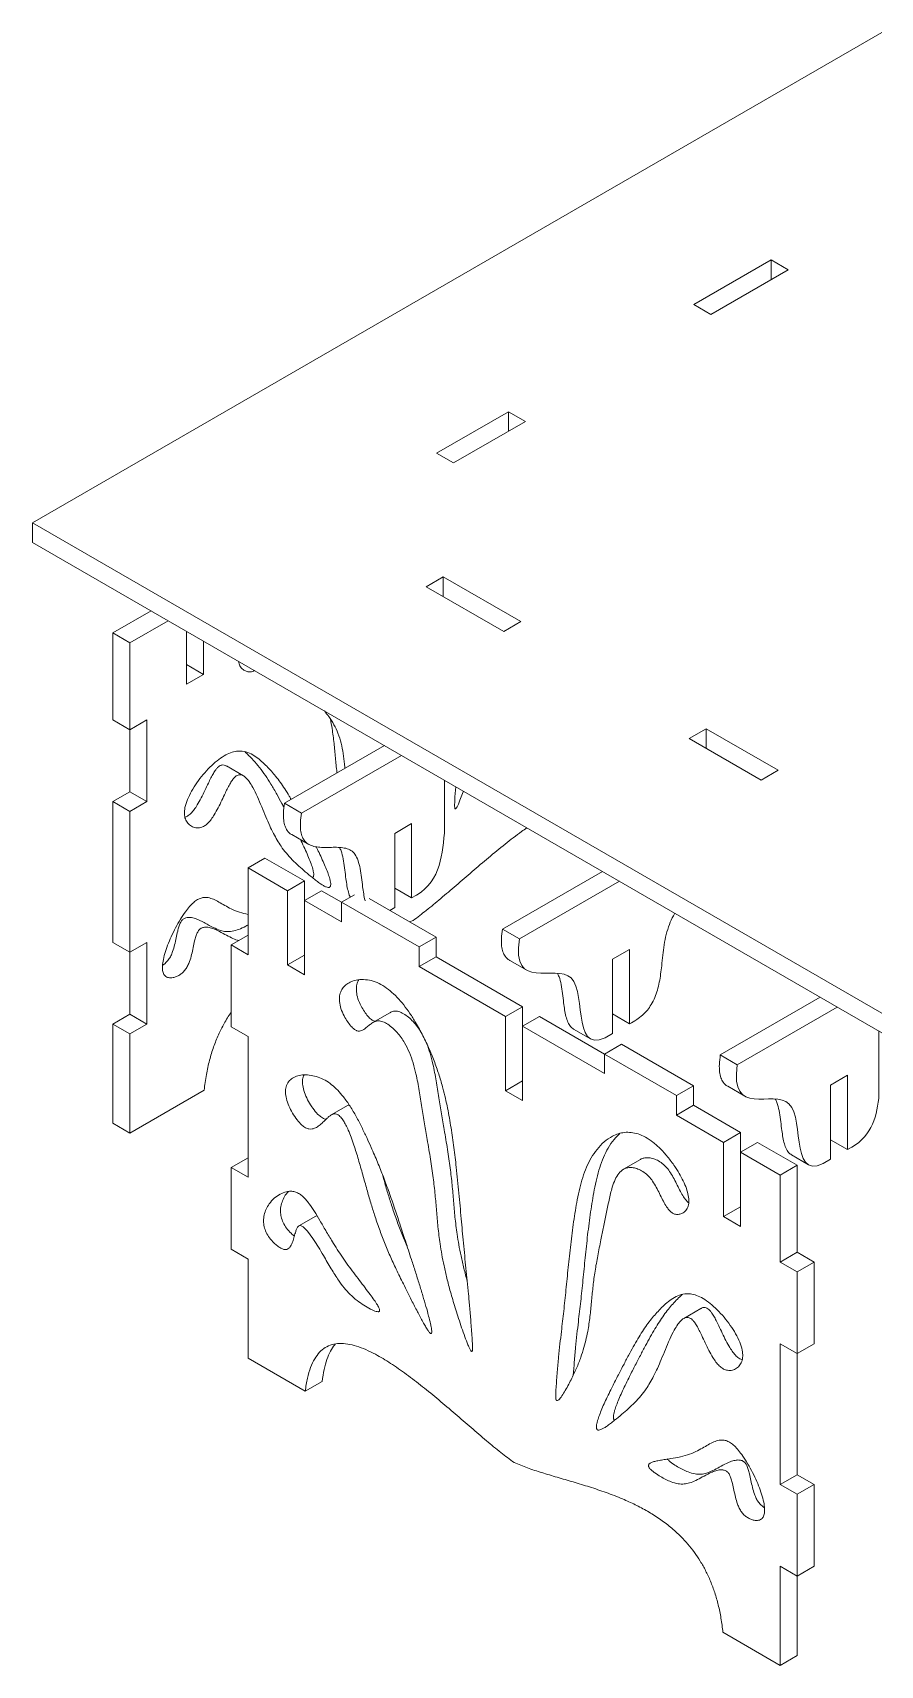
# Model space of a CAD drawing. Header units: millimetres. Extents: x -695 to 2327, y -684 to 1133.
# Drawn here: x 1479 to 1902, y -684 to 132 of the extents above; entities that cross this region are included whole.
import ezdxf

# ---------------------------------------------------------------- set-up
doc = ezdxf.new("R2010")
doc.units = ezdxf.units.MM

msp = doc.modelspace()

# ---------------------------------------------------------------- linework, layer by layer
at = {"color": 7, "linetype": 'Continuous', "lineweight": 15}
for p, q in [((1903.17, 132.1), (1478.91, -112.82)), ((1847.93, 18.57), (1809.23, -3.77)), ((1856.42, 13.68), (1847.93, 18.57)), ((1847.93, 8.78), (1847.93, 18.57)), ((1817.72, -8.67), (1856.42, 13.68)), ((1809.23, -3.77), (1817.72, -8.67)), ((1716.57, -57.26), (1680.67, -77.99)), ((1689.15, -82.89), (1725.05, -62.16)), ((1725.05, -62.16), (1716.57, -57.26)), ((1716.57, -67.06), (1716.57, -57.26)), ((1680.67, -77.99), (1689.15, -82.89)), ((1478.91, -112.82), (1903.17, -357.74)), ((1478.91, -112.82), (1478.91, -122.62)), ((1478.91, -122.62), (1903.17, -367.54)), ((1684.05, -139.81), (1675.57, -144.71)), ((1675.57, -144.71), (1714.27, -167.05)), ((1722.75, -162.15), (1684.05, -139.81)), ((1684.05, -149.61), (1684.05, -139.81)), ((1538.09, -156.78), (1519.04, -167.79)), ((1527.52, -172.68), (1546.58, -161.68)), ((1714.27, -167.05), (1722.75, -162.15)), ((1519.04, -167.79), (1527.52, -172.68)), ((1519.04, -167.79), (1519.04, -211.24)), ((1555.81, -193.44), (1555.81, -167.01)), ((1527.52, -172.68), (1527.52, -216.14)), ((1564.29, -171.91), (1564.29, -188.54)), ((1564.29, -188.54), (1555.81, -183.64)), ((1564.29, -188.54), (1555.81, -193.44)), ((1519.04, -211.24), (1527.52, -216.14)), ((1527.52, -216.14), (1536.01, -211.24)), ((1536.01, -211.24), (1536.01, -252.07)), ((1527.52, -247.17), (1527.52, -216.14)), ((1815.42, -215.65), (1806.93, -220.54)), ((1851.32, -236.37), (1815.42, -215.65)), ((1815.42, -225.44), (1815.42, -215.65)), ((1604.67, -252.89), (1654.63, -224.06)), ((1806.93, -220.54), (1842.84, -241.27)), ((1584.21, -239.14), (1575.73, -234.24)), ((1613.16, -257.79), (1663.11, -228.96)), ((1842.84, -241.27), (1851.32, -236.37)), ((1684.64, -241.39), (1684.64, -267.79)), ((1689.9, -249.73), (1690.26, -244.63)), ((1519.04, -252.07), (1527.52, -247.17)), ((1527.52, -256.97), (1519.04, -252.07)), ((1519.04, -252.07), (1519.04, -322.4)), ((1527.52, -247.17), (1536.01, -252.07)), ((1536.01, -252.07), (1527.52, -256.97)), ((1527.52, -256.97), (1527.52, -327.3)), ((1613.16, -257.79), (1604.67, -252.89)), ((1608.39, -268.54), (1616.87, -273.44)), ((1668.26, -263.07), (1659.78, -267.96)), ((1659.78, -267.96), (1659.78, -305.05)), ((1668.26, -300.15), (1668.26, -263.07)), ((1594.98, -280.24), (1586.5, -285.14)), ((1586.5, -285.14), (1586.5, -328.6)), ((1586.5, -285.14), (1606.3, -296.57)), ((1614.78, -291.67), (1594.98, -280.24)), ((1614.78, -291.67), (1606.3, -296.57)), ((1614.78, -291.67), (1614.78, -301.47)), ((1713.57, -315.76), (1763.52, -286.92)), ((1722.05, -320.66), (1772.01, -291.82)), ((1606.3, -296.57), (1606.3, -333.65)), ((1614.78, -301.47), (1623.27, -296.57)), ((1614.78, -338.55), (1614.78, -301.47)), ((1614.78, -301.47), (1633.25, -312.13)), ((1633.25, -302.33), (1623.27, -296.57)), ((1639.74, -298.59), (1633.25, -302.33)), ((1680.44, -319.78), (1647, -300.47)), ((1668.26, -300.15), (1659.78, -295.25)), ((1633.25, -312.13), (1633.25, -302.33)), ((1633.25, -302.33), (1671.95, -324.67)), ((1659.78, -305.05), (1657.36, -306.45)), ((1668.94, -311.46), (1667.21, -312.14)), ((1722.05, -320.66), (1713.57, -315.76)), ((1519.04, -322.4), (1527.52, -327.3)), ((1527.52, -327.3), (1536.01, -322.4)), ((1536.01, -322.4), (1536.01, -363.23)), ((1578.01, -323.7), (1586.5, -318.8)), ((1578.01, -364.53), (1578.01, -323.7)), ((1586.5, -328.6), (1578.01, -323.7)), ((1671.95, -324.67), (1680.44, -319.78)), ((1671.95, -334.47), (1671.95, -324.67)), ((1680.44, -329.57), (1680.44, -319.78)), ((1777.16, -325.93), (1768.67, -330.83)), ((1777.16, -363.01), (1777.16, -325.93)), ((1527.52, -358.33), (1527.52, -327.3)), ((1614.78, -328.76), (1606.3, -333.65)), ((1606.3, -333.65), (1614.78, -338.55)), ((1671.95, -334.47), (1680.44, -329.57)), ((1723.68, -354.54), (1680.44, -329.57)), ((1717.28, -331.4), (1725.77, -336.3)), ((1768.67, -330.83), (1768.67, -367.91)), ((1671.95, -334.47), (1715.19, -359.43)), ((1822.46, -378.62), (1872.41, -349.78)), ((1519.04, -363.23), (1527.52, -358.33)), ((1527.52, -358.33), (1536.01, -363.23)), ((1657.41, -357.53), (1648.93, -362.42)), ((1723.68, -354.54), (1715.19, -359.43)), ((1723.68, -354.54), (1723.68, -364.33)), ((1777.16, -363.01), (1768.67, -358.11)), ((1830.95, -383.52), (1880.9, -354.68)), ((1527.52, -368.13), (1519.04, -363.23)), ((1519.04, -363.23), (1519.04, -412.75)), ((1536.01, -363.23), (1527.52, -368.13)), ((1586.5, -369.42), (1578.01, -364.53)), ((1715.19, -359.43), (1715.19, -396.52)), ((1723.68, -364.33), (1732.16, -359.43)), ((1723.68, -401.42), (1723.68, -364.33)), ((1723.68, -364.33), (1764.62, -387.97)), ((1764.62, -378.17), (1732.16, -359.43)), ((1749.1, -365.75), (1757.59, -370.65)), ((1901.65, -366.66), (1901.65, -400.37)), ((1527.52, -368.13), (1527.52, -417.65)), ((1586.5, -369.42), (1586.5, -439.76)), ((1773.1, -373.27), (1764.62, -378.17)), ((1809.01, -394), (1773.1, -373.27)), ((1764.62, -387.97), (1764.62, -378.17)), ((1764.62, -378.17), (1800.52, -398.89)), ((1830.95, -383.52), (1822.46, -378.62)), ((1886.05, -388.79), (1877.57, -393.69)), ((1886.05, -425.88), (1886.05, -388.79)), ((1527.52, -417.65), (1564.59, -396.25)), ((1723.68, -391.62), (1715.19, -396.52)), ((1715.19, -396.52), (1723.68, -401.42)), ((1800.52, -398.89), (1809.01, -394)), ((1800.52, -408.69), (1800.52, -398.89)), ((1809.01, -403.79), (1809.01, -394)), ((1826.18, -394.26), (1834.66, -399.16)), ((1877.57, -393.69), (1877.57, -430.78)), ((1636.61, -403.72), (1628.12, -408.62)), ((1800.52, -408.69), (1809.01, -403.79)), ((1832.57, -417.4), (1809.01, -403.79)), ((1519.04, -412.75), (1527.52, -417.65)), ((1800.52, -408.69), (1824.09, -422.3)), ((1832.57, -417.4), (1824.09, -422.3)), ((1824.09, -422.3), (1824.09, -459.38)), ((1832.57, -417.4), (1832.57, -427.2)), ((1832.57, -427.2), (1841.06, -422.3)), ((1860.86, -433.73), (1841.06, -422.3)), ((1886.05, -425.88), (1877.57, -420.98)), ((1578.01, -434.86), (1586.5, -429.96)), ((1782.57, -430.86), (1774.08, -435.76)), ((1832.57, -464.28), (1832.57, -427.2)), ((1832.57, -427.2), (1852.37, -438.63)), ((1858, -428.61), (1866.48, -433.51)), ((1578.01, -475.68), (1578.01, -434.86)), ((1586.5, -439.76), (1578.01, -434.86)), ((1852.37, -438.63), (1860.86, -433.73)), ((1852.37, -438.63), (1852.37, -482.08)), ((1860.86, -433.73), (1860.86, -477.18)), ((1832.57, -454.48), (1824.09, -459.38)), ((1620.4, -459.16), (1611.92, -464.05)), ((1620.44, -459.23), (1621.01, -459.01)), ((1824.09, -459.38), (1832.57, -464.28)), ((1586.5, -480.58), (1578.01, -475.68)), ((1586.5, -480.58), (1586.5, -530.1)), ((1860.86, -477.18), (1852.37, -482.08)), ((1860.86, -477.18), (1869.34, -482.08)), ((1852.37, -482.08), (1860.86, -486.98)), ((1869.34, -482.08), (1860.86, -486.98)), ((1860.86, -486.98), (1860.86, -527.81)), ((1869.34, -522.91), (1869.34, -482.08)), ((1812.65, -505.34), (1804.16, -510.24)), ((1586.5, -530.1), (1615.08, -546.61)), ((1852.37, -522.91), (1860.86, -527.81)), ((1852.37, -522.91), (1852.37, -593.24)), ((1860.86, -527.81), (1869.34, -522.91)), ((1860.86, -527.81), (1860.86, -588.34)), ((1615.08, -546.61), (1623.57, -541.71)), ((1860.86, -588.34), (1852.37, -593.24)), ((1852.37, -593.24), (1860.86, -598.14)), ((1860.86, -588.34), (1869.34, -593.24)), ((1869.34, -593.24), (1860.86, -598.14)), ((1869.34, -634.07), (1869.34, -593.24)), ((1860.86, -598.14), (1860.86, -638.97)), ((1852.37, -634.07), (1860.86, -638.97)), ((1852.37, -634.07), (1852.37, -683.59)), ((1860.86, -638.97), (1869.34, -634.07)), ((1860.86, -638.97), (1860.86, -678.69)), ((1823.78, -667.09), (1852.37, -683.59)), ((1852.37, -683.59), (1860.86, -678.69))]:
    msp.add_line(p, q, dxfattribs=at)
at = {"color": 7, "linetype": 'Continuous', "lineweight": 15, "flags": 128}
msp.add_lwpolyline([(1694.09, -246.84), (1693.94, -247.26), (1692.39, -251.4), (1691.6, -253.3), (1690.91, -254.71), (1690.47, -255.38), (1690.35, -255.52), (1690.23, -255.62), (1690.13, -255.67), (1690.02, -255.67), (1689.94, -255.6), (1689.86, -255.47), (1689.81, -255.27), (1689.71, -253.93), (1689.76, -251.97), (1689.9, -249.73), (1689.9, -249.73)], dxfattribs=at)
at = {"color": 7, "linetype": 'Continuous', "lineweight": 15}
for points, knots in [([(1589.66, -186.55), (1589.5, -186.66), (1588.72, -187.17), (1587.3, -187.3), (1585.56, -187.03), (1583.85, -186.05), (1582.37, -184.53), (1581.98, -182.79), (1581.81, -182.02)], [0, 0, 0, 0, 0.039975, 0.197644, 0.374337, 0.561506, 0.807164, 1, 1, 1, 1]), ([(1634.94, -235.42), (1634.87, -234.72), (1634.6, -232.28), (1634.08, -228.14), (1633.11, -223), (1631.64, -218.11), (1629.5, -213.59), (1627.1, -209.86), (1625.38, -207.69), (1624.63, -206.74)], [0, 0, 0, 0, 0.074389, 0.25715, 0.432777, 0.599089, 0.74217, 0.887826, 1, 1, 1, 1]), ([(1630.98, -237.71), (1630.96, -237.58), (1630.6, -235.13), (1630.22, -230.13), (1629.51, -222.81), (1628.68, -216.4), (1627.97, -212.49), (1627.69, -210.95)], [0, 0, 0, 0, 0.014811, 0.278931, 0.543249, 0.821208, 1, 1, 1, 1]), ([(1626.62, -294.97), (1626.26, -294.9), (1625.42, -294.72), (1624.17, -294.01), (1622.56, -293), (1620.72, -291.65), (1618.16, -289.65), (1615.21, -287.19), (1611.8, -284.25), (1608.61, -281.23), (1605.62, -277.95), (1603.15, -274.67), (1601.04, -271.34), (1599.16, -267.91), (1597.27, -264), (1595.33, -259.54), (1593.34, -254.63), (1591.24, -249.66), (1589.21, -245.41), (1587.27, -242.16), (1585.6, -240.11), (1584.01, -238.91), (1582.67, -238.55), (1581.53, -238.74), (1580.63, -239.2), (1579.72, -239.96), (1578.69, -241.2), (1577.59, -242.96), (1576.39, -245.22), (1575.01, -248.08), (1573.44, -251.44), (1571.66, -255.11), (1569.89, -258.33), (1568.16, -260.94), (1566.5, -262.9), (1564.69, -264.35), (1562.61, -265.17), (1560.39, -265.23), (1558.21, -264.46), (1556.39, -262.97), (1555.11, -260.88), (1554.58, -258.18), (1554.92, -254.82), (1556.17, -250.94), (1558.25, -246.72), (1560.93, -242.52), (1564.05, -238.49), (1567.44, -234.81), (1570.96, -231.64), (1574.44, -229.15), (1577.77, -227.53), (1580.85, -226.8), (1584.06, -226.8), (1587.3, -227.72), (1590.46, -229.55), (1593.28, -231.87), (1595.82, -234.36), (1598.16, -236.84), (1600.43, -239.49), (1602.67, -242.42), (1604.91, -245.74), (1606.69, -248.61), (1607.71, -250.4), (1608.03, -250.96)], [0, 0, 0, 0, 0.006329, 0.015209, 0.026131, 0.040867, 0.056724, 0.084862, 0.110309, 0.137741, 0.163378, 0.188646, 0.208642, 0.22993, 0.253159, 0.278968, 0.307392, 0.336656, 0.364672, 0.383492, 0.399829, 0.410611, 0.41959, 0.424092, 0.428414, 0.432878, 0.437841, 0.445606, 0.454674, 0.464776, 0.479215, 0.493905, 0.507983, 0.517778, 0.526867, 0.535594, 0.544652, 0.557748, 0.571793, 0.586087, 0.59985, 0.612623, 0.62498, 0.640312, 0.656757, 0.674305, 0.692601, 0.711133, 0.729345, 0.746732, 0.763043, 0.77872, 0.79426, 0.81624, 0.838535, 0.860704, 0.882, 0.902005, 0.921139, 0.943272, 0.965755, 0.989423, 1, 1, 1, 1]), ([(1604.46, -255.02), (1604.1, -254.34), (1602.93, -252.12), (1600.8, -248.21), (1598.1, -243.5), (1595.24, -239), (1592.27, -234.95), (1589.44, -231.67), (1587, -229.11), (1585.61, -227.82), (1585, -227.26)], [0, 0, 0, 0, 0.0652748, 0.2123836, 0.3790575, 0.530794, 0.6764277, 0.8249057, 0.9237203, 1, 1, 1, 1]), ([(1555.04, -259.81), (1555.44, -259.67), (1556.41, -259.33), (1558.02, -257.99), (1559.68, -256.05), (1561.41, -253.43), (1563.17, -250.22), (1564.96, -246.54), (1566.52, -243.19), (1567.91, -240.33), (1569.1, -238.07), (1570.21, -236.3), (1571.23, -235.07), (1572.14, -234.3), (1573.05, -233.84), (1574.09, -233.67), (1575, -233.83), (1575.52, -234.17), (1575.7, -234.29)], [0, 0, 0, 0, 0.044704, 0.110157, 0.178324, 0.251777, 0.357362, 0.467525, 0.575811, 0.651574, 0.719581, 0.777818, 0.815035, 0.848519, 0.880931, 0.914692, 0.971066, 1, 1, 1, 1]), ([(1608.4, -268.51), (1608.34, -268.49), (1607.4, -268.12), (1606.16, -266.76), (1604.86, -264.34), (1604.21, -261.31), (1604.09, -257.45), (1604.47, -254.49), (1604.67, -252.89)], [0, 0, 0, 0, 0.013334, 0.223174, 0.386853, 0.56459, 0.765797, 1, 1, 1, 1]), ([(1645.01, -301.61), (1644.99, -301.55), (1644.64, -300.5), (1644.27, -298.11), (1643.71, -294.28), (1643.22, -290), (1642.57, -285.57), (1641.59, -281.55), (1640.13, -278.36), (1637.99, -276.3), (1635.34, -275.29), (1632.32, -274.9), (1629.07, -274.88), (1625.73, -274.97), (1622.45, -274.94), (1619.37, -274.54), (1616.64, -273.5), (1614.62, -271.7), (1613.35, -269.22), (1612.69, -266.21), (1612.57, -262.35), (1612.95, -259.39), (1613.16, -257.79)], [0, 0, 0, 0, 0.002836, 0.050485, 0.100051, 0.163191, 0.225674, 0.285717, 0.342576, 0.391493, 0.44129, 0.493203, 0.547, 0.601681, 0.656016, 0.709009, 0.760412, 0.811366, 0.851112, 0.894271, 0.943129, 1, 1, 1, 1]), ([(1725.84, -265.17), (1724.94, -265.79), (1721.28, -268.32), (1714.88, -273.33), (1706.65, -280.05), (1698.51, -286.99), (1690.57, -293.86), (1682.95, -300.37), (1675.8, -306.34), (1671.16, -309.81), (1668.94, -311.46)], [0, 0, 0, 0, 0.046603, 0.189871, 0.335279, 0.480247, 0.622004, 0.757709, 0.884567, 1, 1, 1, 1]), ([(1618.64, -290), (1618.65, -290), (1618.71, -289.99), (1618.83, -289.91), (1618.98, -289.78), (1619.11, -289.6), (1619.21, -289.36), (1619.35, -288.83), (1619.33, -287.94), (1619.11, -286.65), (1618.6, -284.73), (1617.7, -282.17), (1616.39, -278.98), (1614.81, -275.45), (1613.55, -272.76), (1612.81, -271.27), (1612.68, -271.02)], [0, 0, 0, 0, 0.001494, 0.009341, 0.016251, 0.023818, 0.032061, 0.041713, 0.082118, 0.141508, 0.219067, 0.364996, 0.541155, 0.740629, 0.956356, 1, 1, 1, 1]), ([(1620.51, -274.59), (1621, -275.57), (1622.06, -277.72), (1623.59, -280.99), (1625.05, -284.28), (1626.26, -287.27), (1627.1, -289.69), (1627.6, -291.55), (1627.81, -292.84), (1627.83, -293.73), (1627.7, -294.26), (1627.6, -294.49), (1627.45, -294.7), (1627.26, -294.85), (1626.97, -294.97), (1626.76, -294.97), (1626.62, -294.97)], [0, 0, 0, 0, 0.15479, 0.337043, 0.505206, 0.653922, 0.777944, 0.848303, 0.902181, 0.938834, 0.94759, 0.955068, 0.961933, 0.970017, 0.979703, 1, 1, 1, 1]), ([(1637.65, -299.79), (1637.57, -299.65), (1637.01, -298.74), (1636.43, -296.49), (1635.75, -293.24), (1635.23, -289.38), (1634.74, -285.1), (1634.06, -280.7), (1633.32, -277.16), (1632.44, -275.52), (1632.14, -274.96)], [0, 0, 0, 0, 0.021928, 0.1448631, 0.2748252, 0.4100192, 0.5822347, 0.7526585, 0.9164298, 1, 1, 1, 1]), ([(1581.87, -321.47), (1581.66, -321.43), (1580.33, -321.19), (1578.05, -320.05), (1574.79, -318.33), (1571.73, -316.65), (1568.91, -315.44), (1566.73, -314.83), (1564.84, -314.74), (1563.33, -315.12), (1561.99, -316.13), (1561.03, -317.71), (1560.37, -319.6), (1559.73, -322.07), (1559.12, -325.06), (1558.39, -328.45), (1557.53, -331.47), (1556.5, -333.97), (1555.38, -335.9), (1553.96, -337.5), (1552.36, -338.7), (1550.69, -339.55), (1548.77, -340.11), (1546.77, -340.17), (1545, -339.36), (1543.98, -337.58), (1543.65, -335.01), (1543.98, -331.75), (1544.91, -327.92), (1546.32, -323.79), (1548.13, -319.45), (1550.28, -315.1), (1552.65, -310.93), (1555.01, -307.37), (1557.23, -304.52), (1559.26, -302.43), (1561.23, -300.98), (1563.1, -300.15), (1564.89, -299.86), (1566.96, -300.04), (1569.32, -300.86), (1572.02, -302.29), (1574.95, -304), (1578.35, -305.84), (1582.17, -307.46), (1585.09, -308.11), (1586.5, -308.43)], [0, 0, 0, 0, 0.006522, 0.040608, 0.079138, 0.121996, 0.149718, 0.174596, 0.191063, 0.204426, 0.214125, 0.224179, 0.23649, 0.251214, 0.273476, 0.296847, 0.319344, 0.333219, 0.346239, 0.359155, 0.372728, 0.387012, 0.401666, 0.423189, 0.442832, 0.461283, 0.480357, 0.503629, 0.529182, 0.556609, 0.585156, 0.615261, 0.644458, 0.671632, 0.692461, 0.710737, 0.727021, 0.742537, 0.758374, 0.775284, 0.803474, 0.835379, 0.870821, 0.909457, 0.956189, 1, 1, 1, 1]), ([(1543.89, -333.73), (1543.89, -333.73), (1544.43, -333.45), (1545.47, -332.58), (1546.9, -331.01), (1548.02, -329.07), (1549.05, -326.57), (1549.9, -323.55), (1550.63, -320.17), (1551.25, -317.17), (1551.88, -314.7), (1552.55, -312.82), (1553.5, -311.23), (1554.79, -310.26), (1556.18, -309.88), (1558.08, -309.89), (1560.28, -310.49), (1562.76, -311.55), (1565.69, -313.07), (1568.93, -314.89), (1572.31, -316.44), (1575.46, -317.11), (1578.57, -316.97), (1581.91, -315.99), (1584.6, -314.81), (1586.11, -313.91), (1586.5, -313.69)], [0, 0, 0, 0, 0.000313, 0.027907, 0.054163, 0.080632, 0.108837, 0.154572, 0.202084, 0.247339, 0.277272, 0.302299, 0.322739, 0.342456, 0.366855, 0.39644, 0.452284, 0.508539, 0.566571, 0.662275, 0.744784, 0.802302, 0.859662, 0.921608, 0.98001, 1, 1, 1, 1]), ([(1799.85, -307.89), (1799.57, -308.32), (1798.43, -310.05), (1796.83, -313.65), (1795.33, -318.52), (1794.37, -323.66), (1793.72, -328.85), (1793.22, -333.7), (1792.69, -338.16), (1792.05, -342.19), (1791.14, -346.12), (1789.84, -349.91), (1788.12, -353.34), (1786, -356.33), (1783.51, -358.91), (1780.5, -361.23), (1778.33, -362.39), (1777.16, -363.01)], [0, 0, 0, 0, 0.022601, 0.092327, 0.173373, 0.258958, 0.34802, 0.438019, 0.50867, 0.576587, 0.640832, 0.701409, 0.759926, 0.809822, 0.864093, 0.926337, 1, 1, 1, 1]), ([(1717.29, -331.38), (1717.24, -331.35), (1716.3, -330.98), (1715.06, -329.62), (1713.75, -327.2), (1713.1, -324.17), (1712.98, -320.31), (1713.36, -317.35), (1713.57, -315.76)], [0, 0, 0, 0, 0.013334, 0.223174, 0.386853, 0.56459, 0.765797, 1, 1, 1, 1]), ([(1768.67, -367.91), (1747.35, -382.03), (1764.39, -317), (1717.94, -347.36), (1722.05, -320.66)], [0, 0, 0, 0, 0.520998, 1, 1, 1, 1]), ([(1698.48, -520.83), (1698.29, -518.08), (1697.94, -512.85), (1697.32, -505.28), (1696.68, -498.27), (1696.03, -491.65), (1695.38, -485.26), (1694.73, -478.93), (1693.93, -470.65), (1693.01, -460.26), (1691.88, -447.65), (1690.68, -435.81), (1689.38, -424.9), (1688, -415.09), (1686.3, -405.25), (1684.3, -396.52), (1682.07, -388.91), (1679.82, -382.41), (1677.12, -375.76), (1673.97, -369.04), (1670.68, -363.02), (1667.42, -357.87), (1664.33, -353.63), (1661.02, -349.8), (1657.52, -346.49), (1653.83, -343.82), (1649.97, -341.94), (1646.06, -340.98), (1642.24, -340.88), (1638.99, -341.56), (1636.39, -342.79), (1634.45, -344.35), (1633, -346.39), (1632.15, -348.92), (1632.05, -351.98), (1632.84, -355.52), (1634.33, -358.89), (1636.06, -361.85), (1637.79, -364.16), (1639.47, -365.81), (1640.96, -366.63), (1642.17, -366.79), (1643.5, -366.47), (1644.89, -365.6), (1646.4, -364.32), (1647.97, -363), (1649.67, -361.93), (1651.63, -361.46), (1653.92, -361.96), (1656.35, -363.24), (1658.78, -365.11), (1661.04, -367.36), (1663.06, -369.87), (1665.19, -373.2), (1667.26, -377.5), (1669.07, -382.73), (1670.7, -389.12), (1672.05, -396.52), (1673.36, -404.79), (1674.72, -412.91), (1676.17, -421.54), (1677.64, -430.54), (1679.02, -439.79), (1680.01, -448.38), (1680.68, -456.5), (1681.38, -464.63), (1682.25, -471.91), (1683.31, -478.41), (1684.43, -484.12), (1685.87, -490.35), (1687.35, -495.99), (1688.76, -500.91), (1689.99, -504.98), (1691.35, -509.28), (1692.83, -513.76), (1694.36, -518.2), (1695.67, -521.76), (1696.7, -524.24), (1697.33, -525.58), (1697.77, -526.33), (1698.02, -526.62), (1698.14, -526.72), (1698.25, -526.78), (1698.36, -526.77), (1698.45, -526.7), (1698.52, -526.56), (1698.66, -526.04), (1698.68, -524.85), (1698.62, -522.99), (1698.53, -521.58), (1698.48, -520.83)], [0, 0, 0, 0, 0.019743, 0.03765, 0.054146, 0.069654, 0.084593, 0.099384, 0.114444, 0.143346, 0.173469, 0.204189, 0.227257, 0.25008, 0.272571, 0.294938, 0.309102, 0.323504, 0.338312, 0.353607, 0.36904, 0.379998, 0.390767, 0.401335, 0.411786, 0.422312, 0.433227, 0.444889, 0.457171, 0.469583, 0.478682, 0.487397, 0.49562, 0.503365, 0.51085, 0.518555, 0.526926, 0.533304, 0.539325, 0.544697, 0.548327, 0.551928, 0.555784, 0.562207, 0.569237, 0.576496, 0.583603, 0.590358, 0.596943, 0.604027, 0.611137, 0.618043, 0.624638, 0.631117, 0.642086, 0.653644, 0.665867, 0.685066, 0.704387, 0.72308, 0.741058, 0.763866, 0.785284, 0.805283, 0.824301, 0.843304, 0.863304, 0.875345, 0.888251, 0.90224, 0.917541, 0.926157, 0.935231, 0.944797, 0.954887, 0.965178, 0.974403, 0.978641, 0.981852, 0.983481, 0.98388, 0.984218, 0.984519, 0.984854, 0.985242, 0.985725, 0.986323, 0.989808, 0.994607, 1, 1, 1, 1]), ([(1641.92, -341.1), (1641.79, -341.28), (1641.21, -342.08), (1640.66, -344.05), (1640.53, -347.08), (1641.33, -350.62), (1642.81, -354), (1644.54, -356.95), (1646.28, -359.27), (1647.95, -360.89), (1649.27, -361.68), (1649.88, -361.73), (1650.1, -361.75)], [0, 0, 0, 0, 0.037887, 0.1739423, 0.3054284, 0.4407716, 0.5878169, 0.6998525, 0.8056168, 0.8999938, 0.9637572, 1, 1, 1, 1]), ([(1749.14, -365.7), (1748.6, -365.33), (1747.41, -364.51), (1746.22, -362.24), (1745.29, -359.39), (1744.65, -356.1), (1744.12, -352.24), (1743.63, -347.96), (1742.95, -343.56), (1742.22, -340.02), (1741.34, -338.38), (1741.04, -337.82)], [0, 0, 0, 0, 0.080325, 0.177771, 0.281118, 0.390373, 0.504025, 0.6488, 0.792069, 0.929746, 1, 1, 1, 1]), ([(1578.01, -357.51), (1578.01, -357.52), (1576.73, -359.19), (1574.57, -362.89), (1571.62, -368.62), (1569.17, -374.8), (1567.14, -381.49), (1565.54, -388.76), (1564.92, -393.66), (1564.59, -396.25)], [0, 0, 0, 0, 0.000557, 0.147173, 0.291373, 0.445089, 0.612066, 0.795915, 1, 1, 1, 1]), ([(1657.44, -357.58), (1657.7, -357.41), (1658.5, -356.9), (1660.12, -356.57), (1662.41, -357.05), (1664.84, -358.34), (1667.27, -360.21), (1669.52, -362.46), (1671.33, -364.68), (1672.27, -366.18), (1672.64, -366.77)], [0, 0, 0, 0, 0.066713, 0.20602, 0.341817, 0.487896, 0.634508, 0.776915, 0.912924, 1, 1, 1, 1]), ([(1675.83, -373.18), (1676.4, -374.7), (1677.65, -378.04), (1679.16, -384.22), (1680.54, -391.62), (1681.84, -399.89), (1683.21, -408.01), (1684.66, -416.64), (1686.13, -425.64), (1687.5, -434.89), (1688.5, -443.48), (1689.17, -451.6), (1689.86, -459.73), (1690.74, -467.01), (1691.8, -473.52), (1692.92, -479.22), (1694.31, -485.32), (1695.45, -489.55), (1696.03, -491.7)], [0, 0, 0, 0, 0.036994, 0.081747, 0.152039, 0.222779, 0.291221, 0.357046, 0.440552, 0.518972, 0.592195, 0.661824, 0.731401, 0.804627, 0.848716, 0.895968, 0.947188, 1, 1, 1, 1]), ([(1826.19, -394.24), (1826.13, -394.22), (1825.19, -393.85), (1823.95, -392.49), (1822.65, -390.06), (1822, -387.03), (1821.88, -383.18), (1822.26, -380.21), (1822.46, -378.62)], [0, 0, 0, 0, 0.013334, 0.223174, 0.386853, 0.56459, 0.765797, 1, 1, 1, 1]), ([(1677.11, -517.2), (1677.2, -517.31), (1677.37, -517.51), (1677.61, -517.73), (1677.8, -517.85), (1677.96, -517.89), (1678.09, -517.86), (1678.19, -517.74), (1678.33, -517.37), (1678.31, -516.45), (1678.09, -514.91), (1677.58, -512.39), (1676.68, -508.8), (1675.37, -504.1), (1673.79, -498.75), (1672.02, -492.96), (1670.11, -486.91), (1667.8, -479.71), (1665.21, -471.76), (1662.47, -463.39), (1659.78, -455.32), (1657.08, -447.5), (1654.22, -439.7), (1651.25, -432.22), (1648.42, -425.66), (1645.75, -419.82), (1643.31, -414.66), (1640.61, -409.41), (1637.59, -404.25), (1634.48, -399.81), (1631.35, -396.19), (1628.26, -393.36), (1624.93, -391.13), (1621.45, -389.6), (1617.94, -388.71), (1614.54, -388.48), (1611.42, -388.91), (1608.74, -390.01), (1606.66, -391.82), (1605.42, -394.27), (1605.07, -397.23), (1605.6, -400.54), (1606.88, -404.12), (1608.7, -407.7), (1610.88, -410.99), (1613.11, -413.5), (1615.19, -415.08), (1616.99, -415.73), (1618.65, -415.68), (1620.39, -415.07), (1622.15, -413.89), (1623.94, -412.27), (1625.5, -410.73), (1626.88, -409.46), (1628.08, -408.59), (1629.19, -408.1), (1630.21, -408.04), (1631.12, -408.33), (1632.03, -408.92), (1633.07, -409.95), (1634.24, -411.55), (1635.47, -413.75), (1636.76, -416.53), (1638.09, -419.87), (1639.8, -424.77), (1641.73, -431.02), (1643.82, -438.41), (1645.81, -445.61), (1647.75, -452.29), (1649.81, -458.92), (1652.05, -465.55), (1654.64, -472.36), (1657.45, -479.02), (1660.62, -485.9), (1664.24, -493.33), (1667.79, -500.41), (1671.03, -506.74), (1673.33, -511.07), (1675.05, -514.08), (1676.11, -515.85), (1676.81, -516.8), (1677.11, -517.2)], [0, 0, 0, 0, 0.001255, 0.00226, 0.00291, 0.003482, 0.004109, 0.004792, 0.005592, 0.008939, 0.01386, 0.020286, 0.032376, 0.046972, 0.063498, 0.081372, 0.100002, 0.118796, 0.14723, 0.172711, 0.195309, 0.220913, 0.244222, 0.266594, 0.289402, 0.304582, 0.320681, 0.337297, 0.353952, 0.370373, 0.382692, 0.395119, 0.408049, 0.421831, 0.436268, 0.450959, 0.465462, 0.479372, 0.492408, 0.504562, 0.514358, 0.524483, 0.535393, 0.546723, 0.557857, 0.568238, 0.575418, 0.582336, 0.589541, 0.597305, 0.608466, 0.62011, 0.631555, 0.639563, 0.646752, 0.652907, 0.656841, 0.66038, 0.663806, 0.667375, 0.673333, 0.680302, 0.688331, 0.699053, 0.710925, 0.733083, 0.756229, 0.77872, 0.799152, 0.817543, 0.83938, 0.85973, 0.879753, 0.900592, 0.923366, 0.949091, 0.966836, 0.982926, 0.990002, 0.995778, 1, 1, 1, 1]), ([(1614.51, -388.6), (1614.31, -388.95), (1613.76, -389.95), (1613.58, -392.36), (1614.08, -395.64), (1615.37, -399.22), (1617.18, -402.8), (1619.36, -406.09), (1621.6, -408.62), (1623.66, -410.14), (1624.94, -410.72), (1625.5, -410.71), (1625.54, -410.71)], [0, 0, 0, 0, 0.061692, 0.17911, 0.300472, 0.431247, 0.567056, 0.70051, 0.824943, 0.911006, 0.993931, 1, 1, 1, 1]), ([(1877.57, -430.78), (1856.25, -444.9), (1873.28, -379.87), (1826.84, -410.22), (1830.95, -383.52)], [0, 0, 0, 0, 0.520998, 1, 1, 1, 1]), ([(1636.61, -403.73), (1636.62, -403.72), (1636.74, -403.63), (1636.88, -403.59), (1637, -403.56)], [0, 0, 0, 0, 0.12982, 1, 1, 1, 1]), ([(1858.03, -428.56), (1857.49, -428.19), (1856.3, -427.37), (1855.11, -425.1), (1854.19, -422.25), (1853.55, -418.96), (1853.02, -415.11), (1852.53, -410.83), (1851.85, -406.42), (1851.11, -402.89), (1850.23, -401.24), (1849.93, -400.69)], [0, 0, 0, 0, 0.080325, 0.177771, 0.281118, 0.390373, 0.504025, 0.6488, 0.792069, 0.929746, 1, 1, 1, 1]), ([(1740.39, -545.02), (1740.34, -545.71), (1740.25, -547.02), (1740.19, -548.81), (1740.21, -550.03), (1740.35, -550.7), (1740.42, -550.92), (1740.51, -551.1), (1740.61, -551.23), (1740.73, -551.3), (1740.85, -551.34), (1741.09, -551.34), (1741.54, -551.1), (1742.17, -550.5), (1743.26, -549.12), (1744.66, -546.91), (1746.31, -543.98), (1747.9, -540.97), (1749.34, -538.02), (1750.62, -535.15), (1751.77, -532.37), (1753.03, -528.97), (1754.31, -524.97), (1755.51, -520.34), (1756.61, -514.91), (1757.49, -508.58), (1758.19, -501.25), (1758.85, -493.9), (1759.85, -486.46), (1761.23, -478.79), (1762.7, -471.49), (1764.15, -464.53), (1765.51, -457.99), (1766.82, -451.23), (1768.17, -445.39), (1769.8, -440.88), (1771.61, -437.74), (1773.68, -435.83), (1775.81, -434.97), (1777.83, -434.78), (1780.09, -435.14), (1782.52, -436.07), (1784.95, -437.6), (1787.24, -439.75), (1789.2, -442.48), (1790.9, -445.51), (1792.47, -448.64), (1793.98, -451.66), (1795.37, -454.15), (1796.7, -455.99), (1797.91, -457.24), (1799.4, -458.14), (1801.08, -458.43), (1802.81, -458.11), (1804.54, -457.16), (1806.03, -455.5), (1806.82, -452.87), (1806.72, -449.7), (1805.87, -446.19), (1804.42, -442.48), (1802.48, -438.67), (1799.88, -434.44), (1796.63, -430.01), (1792.81, -425.69), (1788.9, -422.14), (1785.04, -419.57), (1781.35, -417.97), (1777.84, -417.24), (1774.54, -417.25), (1771.45, -417.92), (1767.97, -419.4), (1764.36, -421.94), (1760.84, -425.64), (1757.92, -429.91), (1755.57, -434.64), (1753.69, -439.77), (1752.2, -445.23), (1750.63, -452.59), (1749.11, -461.97), (1747.67, -473.31), (1746.46, -484.71), (1745.37, -495.85), (1744.26, -506.52), (1743.2, -515.46), (1742.34, -523.11), (1741.65, -529.8), (1740.97, -537.13), (1740.59, -542.3), (1740.39, -545.02)], [0, 0, 0, 0, 0.005393, 0.010192, 0.013677, 0.014276, 0.014758, 0.015146, 0.015482, 0.015782, 0.01612, 0.016519, 0.018148, 0.021359, 0.025597, 0.035735, 0.046987, 0.057863, 0.068124, 0.077814, 0.086978, 0.09566, 0.110468, 0.124062, 0.136697, 0.156697, 0.1757, 0.194718, 0.214717, 0.236136, 0.258943, 0.276922, 0.295615, 0.314936, 0.334134, 0.346358, 0.357915, 0.368885, 0.375364, 0.381959, 0.388865, 0.395975, 0.403059, 0.409644, 0.416399, 0.423506, 0.430765, 0.437795, 0.444218, 0.448074, 0.451675, 0.455305, 0.460678, 0.466699, 0.473077, 0.481448, 0.489152, 0.496638, 0.504383, 0.512606, 0.521321, 0.530419, 0.542832, 0.555114, 0.566776, 0.577691, 0.588217, 0.598668, 0.609237, 0.620005, 0.630963, 0.648815, 0.666392, 0.683316, 0.699808, 0.716101, 0.732373, 0.748745, 0.779218, 0.810009, 0.84053, 0.870168, 0.898313, 0.925502, 0.942041, 0.959615, 0.978756, 1, 1, 1, 1]), ([(1772.31, -417.84), (1771.3, -418.82), (1769.12, -420.95), (1766.41, -425.02), (1764.05, -429.74), (1762.18, -434.87), (1760.68, -440.33), (1759.12, -447.69), (1757.6, -457.07), (1756.15, -468.41), (1754.94, -479.82), (1753.86, -490.95), (1752.75, -501.62), (1751.69, -510.56), (1750.83, -518.21), (1750.13, -524.9), (1749.5, -531.76), (1749.15, -536.46), (1748.98, -538.71)], [0, 0, 0, 0, 0.042203, 0.091338, 0.139216, 0.186519, 0.233757, 0.281288, 0.369759, 0.459147, 0.547756, 0.6338, 0.71551, 0.794445, 0.842459, 0.893479, 0.94905, 1, 1, 1, 1]), ([(1782.57, -430.87), (1782.58, -430.86), (1783.06, -430.44), (1784.33, -430.12), (1786.31, -429.87), (1788.58, -430.25), (1791, -431.17), (1793.43, -432.7), (1795.73, -434.85), (1797.69, -437.58), (1799.39, -440.61), (1800.95, -443.74), (1802.46, -446.76), (1803.86, -449.26), (1805.18, -451.07), (1806.08, -452.08), (1806.58, -452.38), (1806.67, -452.43)], [0, 0, 0, 0, 0.001746, 0.079174, 0.157993, 0.240519, 0.325482, 0.410137, 0.488832, 0.569562, 0.65449, 0.741235, 0.825249, 0.902007, 0.948083, 0.991115, 1, 1, 1, 1]), ([(1653.68, -438.44), (1653.91, -439.27), (1654.76, -442.33), (1656.24, -447.4), (1658.29, -454.02), (1660.53, -460.66), (1663.14, -467.46), (1664.95, -471.88), (1665.95, -474.07), (1665.96, -474.09)], [0, 0, 0, 0, 0.0702, 0.257881, 0.426812, 0.627397, 0.814331, 0.998251, 1, 1, 1, 1]), ([(1651.54, -506.94), (1651.67, -506.93), (1651.9, -506.92), (1652.16, -506.74), (1652.28, -506.44), (1652.26, -505.96), (1652.06, -505.31), (1651.66, -504.47), (1650.85, -503.03), (1649.43, -500.92), (1647.36, -498.07), (1644.9, -494.82), (1642.16, -491.25), (1638.33, -486.21), (1633.66, -479.87), (1629.08, -472.75), (1625.44, -466.57), (1622.52, -461.49), (1619.81, -456.94), (1617.46, -453.39), (1615.38, -450.81), (1613.59, -449.04), (1611.72, -447.71), (1609.76, -446.89), (1607.72, -446.64), (1605.24, -446.95), (1602.43, -448.08), (1599.52, -450.14), (1597.19, -452.71), (1595.51, -455.55), (1594.5, -458.41), (1594.14, -461.39), (1594.47, -464.4), (1595.49, -467.35), (1597.26, -470.21), (1599.26, -472.45), (1601.18, -474.11), (1602.86, -475.2), (1604.45, -475.84), (1605.87, -475.88), (1606.99, -475.24), (1608.02, -473.93), (1608.88, -471.9), (1609.61, -469.36), (1610.22, -467.08), (1610.86, -465.34), (1611.52, -464.22), (1612.48, -463.74), (1613.77, -464.26), (1615.16, -465.48), (1617.05, -467.68), (1619.26, -470.83), (1621.73, -474.74), (1624.67, -479.65), (1627.91, -485.21), (1631.29, -490.67), (1634.44, -494.97), (1637.55, -498.42), (1640.89, -501.31), (1644.32, -503.68), (1647.1, -505.31), (1649.18, -506.29), (1650.49, -506.81), (1651.22, -506.9), (1651.54, -506.94)], [0, 0, 0, 0, 0.002781, 0.00505, 0.007071, 0.009156, 0.012443, 0.016572, 0.021625, 0.034542, 0.050703, 0.069467, 0.09014, 0.112013, 0.155779, 0.196973, 0.225677, 0.25201, 0.275713, 0.296657, 0.309221, 0.320987, 0.332515, 0.344613, 0.358192, 0.373667, 0.399646, 0.4277, 0.456102, 0.477583, 0.497587, 0.515741, 0.529911, 0.54362, 0.558214, 0.574204, 0.585092, 0.595704, 0.605789, 0.615384, 0.625058, 0.635366, 0.652081, 0.669445, 0.685984, 0.696924, 0.70607, 0.71354, 0.720746, 0.729663, 0.740476, 0.760885, 0.781444, 0.802653, 0.83763, 0.867784, 0.888805, 0.909768, 0.932408, 0.953752, 0.975085, 0.985036, 0.993486, 1, 1, 1, 1]), ([(1606.74, -446.85), (1606.34, -447.27), (1605.27, -448.37), (1604.01, -450.66), (1602.98, -453.51), (1602.62, -456.5), (1602.95, -459.5), (1603.97, -462.45), (1605.75, -465.3), (1607.73, -467.57), (1609.11, -468.69), (1609.66, -469.15)], [0, 0, 0, 0, 0.093343, 0.24455, 0.38536, 0.513143, 0.612892, 0.709387, 0.812115, 0.924671, 1, 1, 1, 1]), ([(1761.76, -566.07), (1762.11, -565.99), (1762.96, -565.81), (1764.21, -565.1), (1765.81, -564.1), (1767.66, -562.75), (1770.21, -560.75), (1773.17, -558.28), (1776.57, -555.34), (1779.76, -552.33), (1782.75, -549.05), (1785.22, -545.77), (1787.33, -542.43), (1789.21, -539), (1791.1, -535.09), (1793.04, -530.64), (1795.04, -525.73), (1797.14, -520.75), (1799.17, -516.5), (1801.11, -513.26), (1802.77, -511.21), (1804.37, -510.01), (1805.7, -509.64), (1806.84, -509.84), (1807.75, -510.29), (1808.66, -511.06), (1809.68, -512.3), (1810.79, -514.06), (1811.99, -516.32), (1813.37, -519.18), (1814.93, -522.53), (1816.72, -526.21), (1818.48, -529.43), (1820.22, -532.04), (1821.88, -534), (1823.68, -535.44), (1825.76, -536.27), (1827.99, -536.33), (1830.17, -535.56), (1831.98, -534.07), (1833.27, -531.98), (1833.8, -529.27), (1833.45, -525.91), (1832.21, -522.03), (1830.13, -517.82), (1827.45, -513.62), (1824.33, -509.59), (1820.93, -505.9), (1817.42, -502.73), (1813.94, -500.24), (1810.61, -498.63), (1807.52, -497.89), (1804.31, -497.9), (1801.07, -498.82), (1797.91, -500.65), (1795.1, -502.96), (1792.56, -505.45), (1790.22, -507.93), (1787.95, -510.59), (1785.71, -513.52), (1783.46, -516.84), (1781.22, -520.48), (1778.94, -524.48), (1776.53, -528.92), (1773.93, -533.85), (1771.1, -539.25), (1768.56, -544.24), (1766.43, -548.58), (1764.79, -552.08), (1763.33, -555.37), (1762.12, -558.36), (1761.28, -560.78), (1760.78, -562.64), (1760.56, -563.93), (1760.54, -564.83), (1760.68, -565.36), (1760.78, -565.59), (1760.92, -565.79), (1761.11, -565.95), (1761.41, -566.07), (1761.62, -566.07), (1761.76, -566.07)], [0, 0, 0, 0, 0.005017, 0.012056, 0.020715, 0.032396, 0.044966, 0.067272, 0.087444, 0.10919, 0.129513, 0.149543, 0.165395, 0.18227, 0.200684, 0.221144, 0.243676, 0.266873, 0.289082, 0.304002, 0.316952, 0.325499, 0.332617, 0.336186, 0.339612, 0.343151, 0.347085, 0.353241, 0.360429, 0.368437, 0.379883, 0.391528, 0.402688, 0.410452, 0.417657, 0.424576, 0.431756, 0.442137, 0.453271, 0.464602, 0.475512, 0.485638, 0.495434, 0.507588, 0.520624, 0.534534, 0.549038, 0.563729, 0.578166, 0.591949, 0.604879, 0.617306, 0.629625, 0.647049, 0.664723, 0.682296, 0.699178, 0.715036, 0.730204, 0.74775, 0.765572, 0.784335, 0.804692, 0.826205, 0.85032, 0.877215, 0.905367, 0.922805, 0.939451, 0.954809, 0.968392, 0.979719, 0.986145, 0.991066, 0.994414, 0.995213, 0.995896, 0.996523, 0.997262, 0.998146, 1, 1, 1, 1]), ([(1803.34, -498.37), (1802.56, -499.11), (1800.96, -500.62), (1798.71, -503.04), (1796.43, -505.69), (1794.2, -508.62), (1791.94, -511.94), (1789.71, -515.58), (1787.43, -519.59), (1785.02, -524.02), (1782.41, -528.95), (1779.59, -534.35), (1777.05, -539.34), (1774.92, -543.68), (1773.27, -547.18), (1771.81, -550.47), (1770.61, -553.46), (1769.76, -555.89), (1769.26, -557.75), (1769.05, -559.03), (1769.03, -559.93), (1769.16, -560.46), (1769.26, -560.69), (1769.41, -560.89), (1769.58, -561.04), (1769.69, -561.08), (1769.74, -561.1)], [0, 0, 0, 0, 0.0488613, 0.0993579, 0.1476562, 0.2035261, 0.2602773, 0.3200208, 0.3848421, 0.4533474, 0.5301342, 0.615776, 0.7054165, 0.7609443, 0.8139479, 0.862854, 0.9061043, 0.9421731, 0.9626352, 0.9783042, 0.9889639, 0.9915104, 0.9936852, 0.9956817, 0.9980326, 1, 1, 1, 1]), ([(1812.68, -505.38), (1812.78, -505.3), (1813.28, -504.93), (1814.2, -504.75), (1815.33, -504.94), (1816.23, -505.39), (1817.15, -506.16), (1818.17, -507.4), (1819.27, -509.16), (1820.47, -511.42), (1821.86, -514.28), (1823.42, -517.64), (1825.2, -521.31), (1826.97, -524.53), (1828.7, -527.15), (1830.36, -529.09), (1831.97, -530.42), (1832.94, -530.77), (1833.34, -530.91)], [0, 0, 0, 0, 0.017874, 0.085221, 0.118986, 0.151401, 0.184888, 0.222108, 0.280351, 0.348365, 0.424135, 0.532431, 0.642604, 0.748199, 0.821659, 0.889832, 0.955291, 1, 1, 1, 1]), ([(1719.43, -582.3), (1717.23, -580.65), (1712.59, -577.19), (1705.46, -571.24), (1697.86, -564.74), (1689.94, -557.89), (1681.86, -551.01), (1673.75, -544.35), (1665.74, -538.17), (1657.87, -532.67), (1651.07, -528.57), (1645.36, -525.78), (1640.72, -524.02), (1636.32, -522.95), (1632.2, -522.65), (1628.4, -523.22), (1625.03, -524.71), (1622.12, -527.11), (1619.66, -530.44), (1617.63, -534.79), (1616.03, -540.21), (1615.41, -544.4), (1615.08, -546.61)], [0, 0, 0, 0, 0.053837, 0.112995, 0.176275, 0.242381, 0.309993, 0.376617, 0.442314, 0.506095, 0.567212, 0.606292, 0.644052, 0.680677, 0.716545, 0.752246, 0.788591, 0.824337, 0.862442, 0.903834, 0.949409, 1, 1, 1, 1]), ([(1623.57, -541.71), (1623.86, -539.69), (1624.42, -535.85), (1625.81, -530.8), (1627.6, -526.69), (1629.01, -524.16), (1629.97, -523.21), (1630.05, -523.13)], [0, 0, 0, 0, 0.2790046, 0.5326678, 0.764713, 0.9791281, 1, 1, 1, 1]), ([(1787.32, -585.33), (1787.67, -585.68), (1788.47, -586.5), (1790.25, -587.81), (1792.56, -589.3), (1795.27, -590.75), (1798.22, -592.07), (1801.32, -592.96), (1804.43, -593.1), (1807.37, -592.48), (1810.34, -591.19), (1813.58, -589.42), (1816.65, -587.75), (1819.47, -586.54), (1821.64, -585.93), (1823.53, -585.84), (1825.05, -586.21), (1826.39, -587.23), (1827.35, -588.81), (1828.01, -590.7), (1828.65, -593.17), (1829.26, -596.16), (1829.99, -599.54), (1830.85, -602.56), (1831.87, -605.06), (1833, -607), (1834.42, -608.6), (1836.01, -609.8), (1837.69, -610.64), (1839.61, -611.2), (1841.61, -611.27), (1843.38, -610.46), (1844.4, -608.68), (1844.72, -606.11), (1844.39, -602.84), (1843.47, -599.02), (1842.06, -594.88), (1840.24, -590.55), (1838.1, -586.2), (1835.72, -582.03), (1833.37, -578.47), (1831.15, -575.62), (1829.11, -573.52), (1827.15, -572.07), (1825.28, -571.24), (1823.49, -570.95), (1821.41, -571.13), (1819.05, -571.96), (1816.35, -573.38), (1813.43, -575.1), (1810.03, -576.94), (1806.02, -578.61), (1801.35, -579.72), (1797.18, -580.39), (1793.83, -580.9), (1791.42, -581.3), (1789.4, -581.76), (1788.01, -582.23), (1787.21, -582.72), (1786.81, -583.1), (1786.61, -583.52), (1786.59, -583.97), (1786.71, -584.41), (1786.96, -584.88), (1787.2, -585.17), (1787.32, -585.33)], [0, 0, 0, 0, 0.007038, 0.016257, 0.033817, 0.050941, 0.067591, 0.09023, 0.111192, 0.132212, 0.157536, 0.186161, 0.218002, 0.238597, 0.25708, 0.269313, 0.279241, 0.286446, 0.293916, 0.303062, 0.314001, 0.33054, 0.347903, 0.364617, 0.374925, 0.384598, 0.394194, 0.404278, 0.414889, 0.425777, 0.441766, 0.45636, 0.470068, 0.484238, 0.501528, 0.520512, 0.540888, 0.562096, 0.584462, 0.606153, 0.626341, 0.641816, 0.655394, 0.667491, 0.679019, 0.690785, 0.703348, 0.724291, 0.747994, 0.774325, 0.803028, 0.837747, 0.874692, 0.911389, 0.931596, 0.949925, 0.96572, 0.978376, 0.983429, 0.987557, 0.990844, 0.992929, 0.99495, 0.997219, 1, 1, 1, 1]), ([(1823.78, -667.09), (1823.49, -664.73), (1822.93, -660.24), (1821.54, -653.59), (1819.79, -647.42), (1817.68, -641.68), (1815.25, -636.39), (1812.54, -631.54), (1809.56, -627.1), (1806.33, -623.02), (1802.37, -618.73), (1797.58, -614.38), (1791.95, -610.17), (1786.03, -606.48), (1779.89, -603.24), (1772.98, -600.11), (1765.37, -597.18), (1757.15, -594.43), (1749, -591.96), (1741.06, -589.66), (1733.45, -587.39), (1726.29, -585.1), (1721.65, -583.2), (1719.43, -582.3)], [0, 0, 0, 0, 0.046116, 0.088044, 0.126398, 0.161839, 0.195054, 0.22618, 0.256449, 0.286419, 0.316548, 0.360519, 0.406164, 0.45374, 0.503214, 0.554338, 0.621309, 0.689279, 0.757043, 0.823307, 0.886742, 0.946041, 1, 1, 1, 1]), ([(1795.81, -580.43), (1796.16, -580.78), (1796.96, -581.6), (1798.74, -582.91), (1801.04, -584.4), (1803.75, -585.85), (1806.71, -587.17), (1809.81, -588.06), (1812.92, -588.2), (1815.85, -587.58), (1818.83, -586.29), (1822.07, -584.52), (1825.14, -582.85), (1827.95, -581.64), (1830.13, -581.03), (1832.02, -580.94), (1833.53, -581.32), (1834.87, -582.33), (1835.83, -583.91), (1836.49, -585.8), (1837.13, -588.27), (1837.74, -591.26), (1838.48, -594.64), (1839.33, -597.67), (1840.36, -600.16), (1841.48, -602.11), (1842.9, -603.67), (1843.95, -604.55), (1844.49, -604.82), (1844.49, -604.82)], [0, 0, 0, 0, 0.017404, 0.040201, 0.083623, 0.125968, 0.167143, 0.223125, 0.274961, 0.326941, 0.389563, 0.460348, 0.539085, 0.590014, 0.635719, 0.665971, 0.69052, 0.708339, 0.72681, 0.749427, 0.776477, 0.817375, 0.860312, 0.901643, 0.927132, 0.951052, 0.97478, 0.999717, 1, 1, 1, 1])]:
    msp.add_open_spline(points, degree=3, knots=knots, dxfattribs=at)
for points in [[(1684.64, -267.79), (1683.25, -280.63), (1682.3, -293.24), (1668.26, -300.15)], [(1901.65, -400.37), (1900.28, -410.7), (1897.57, -420.2), (1886.05, -425.88)]]:
    msp.add_open_spline(points, degree=3, dxfattribs=at)

doc.saveas('drawing.dxf')
